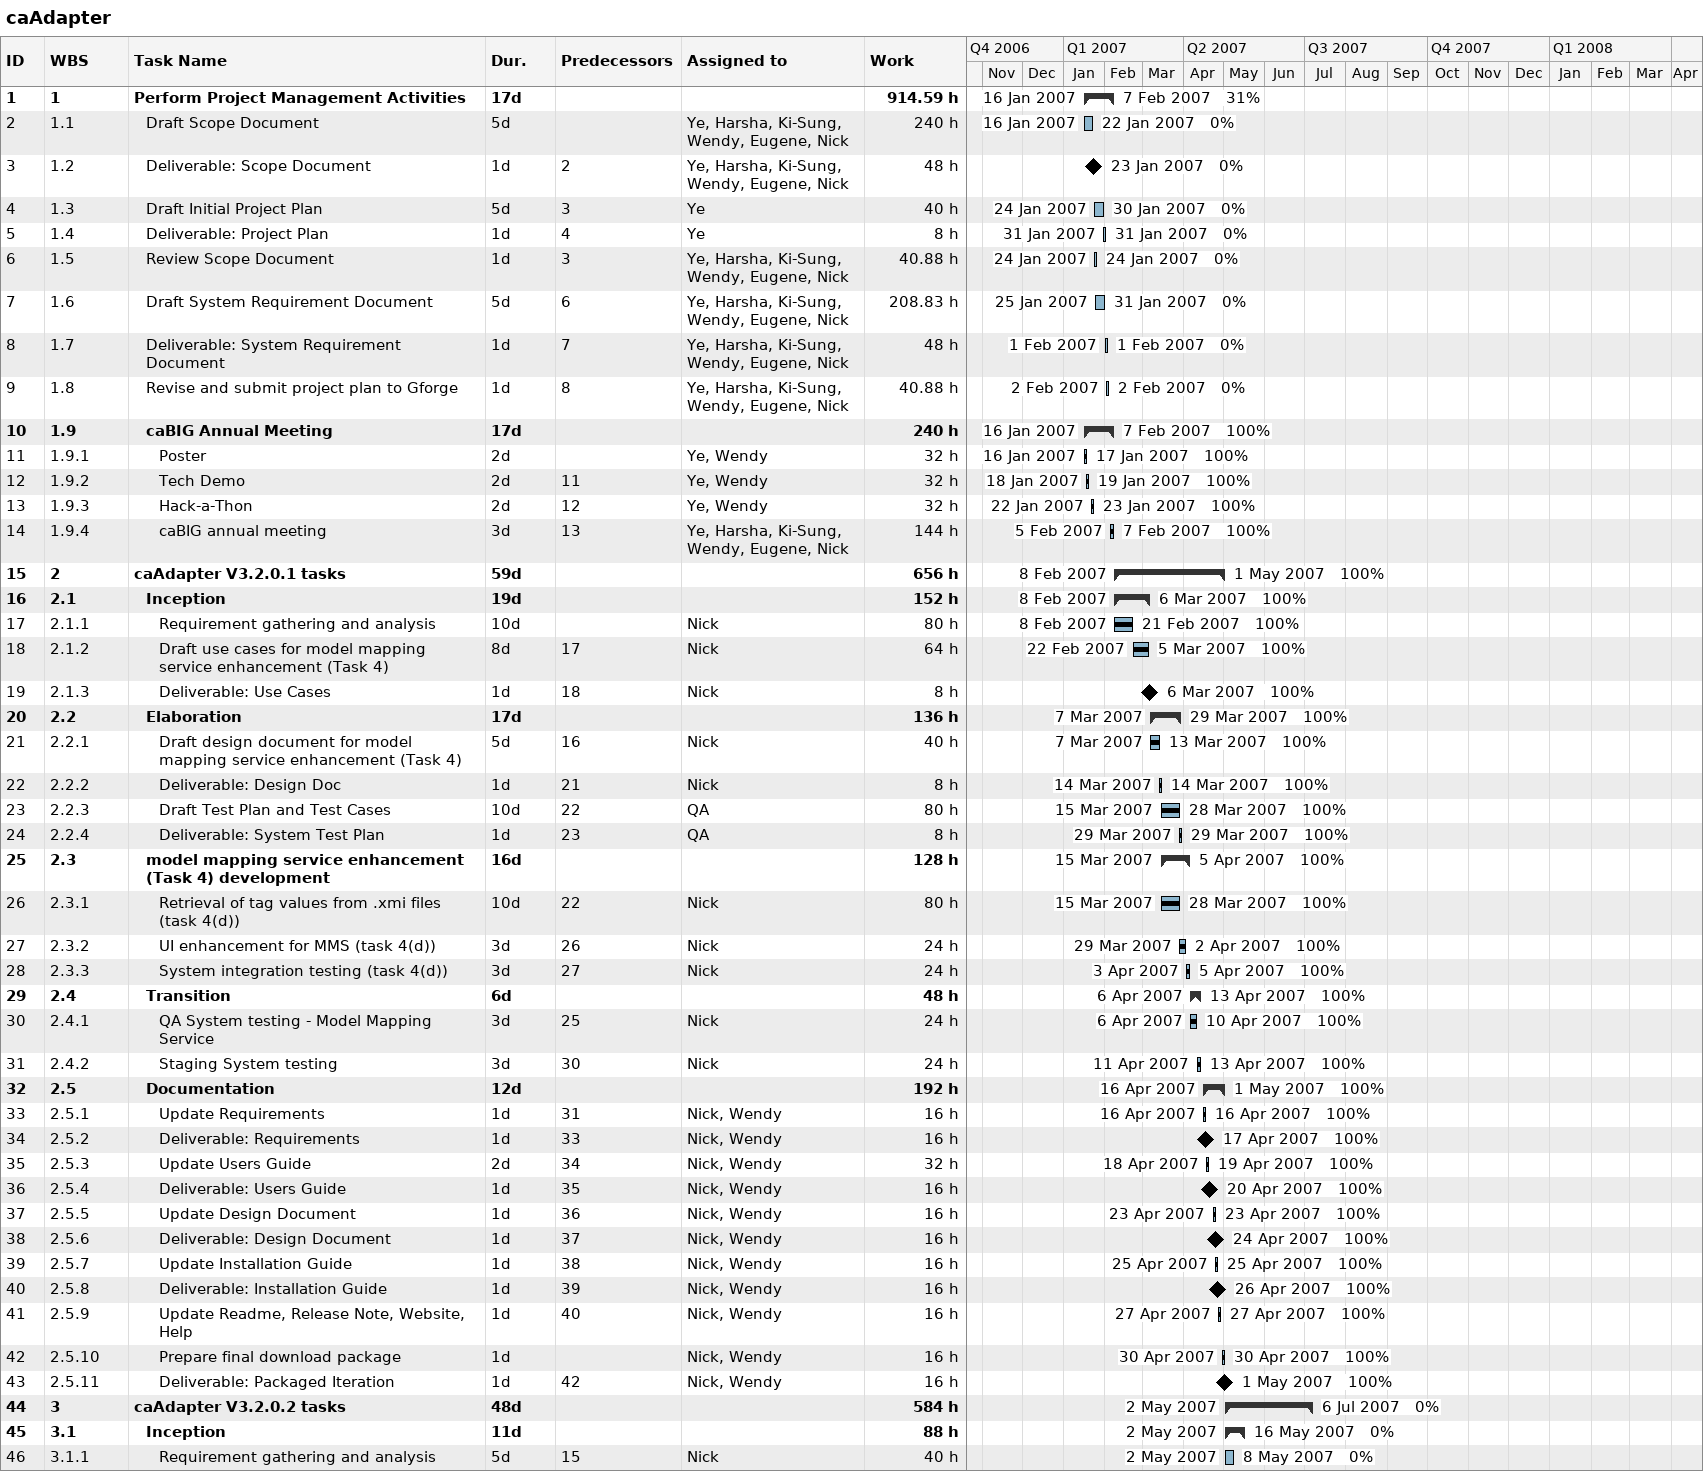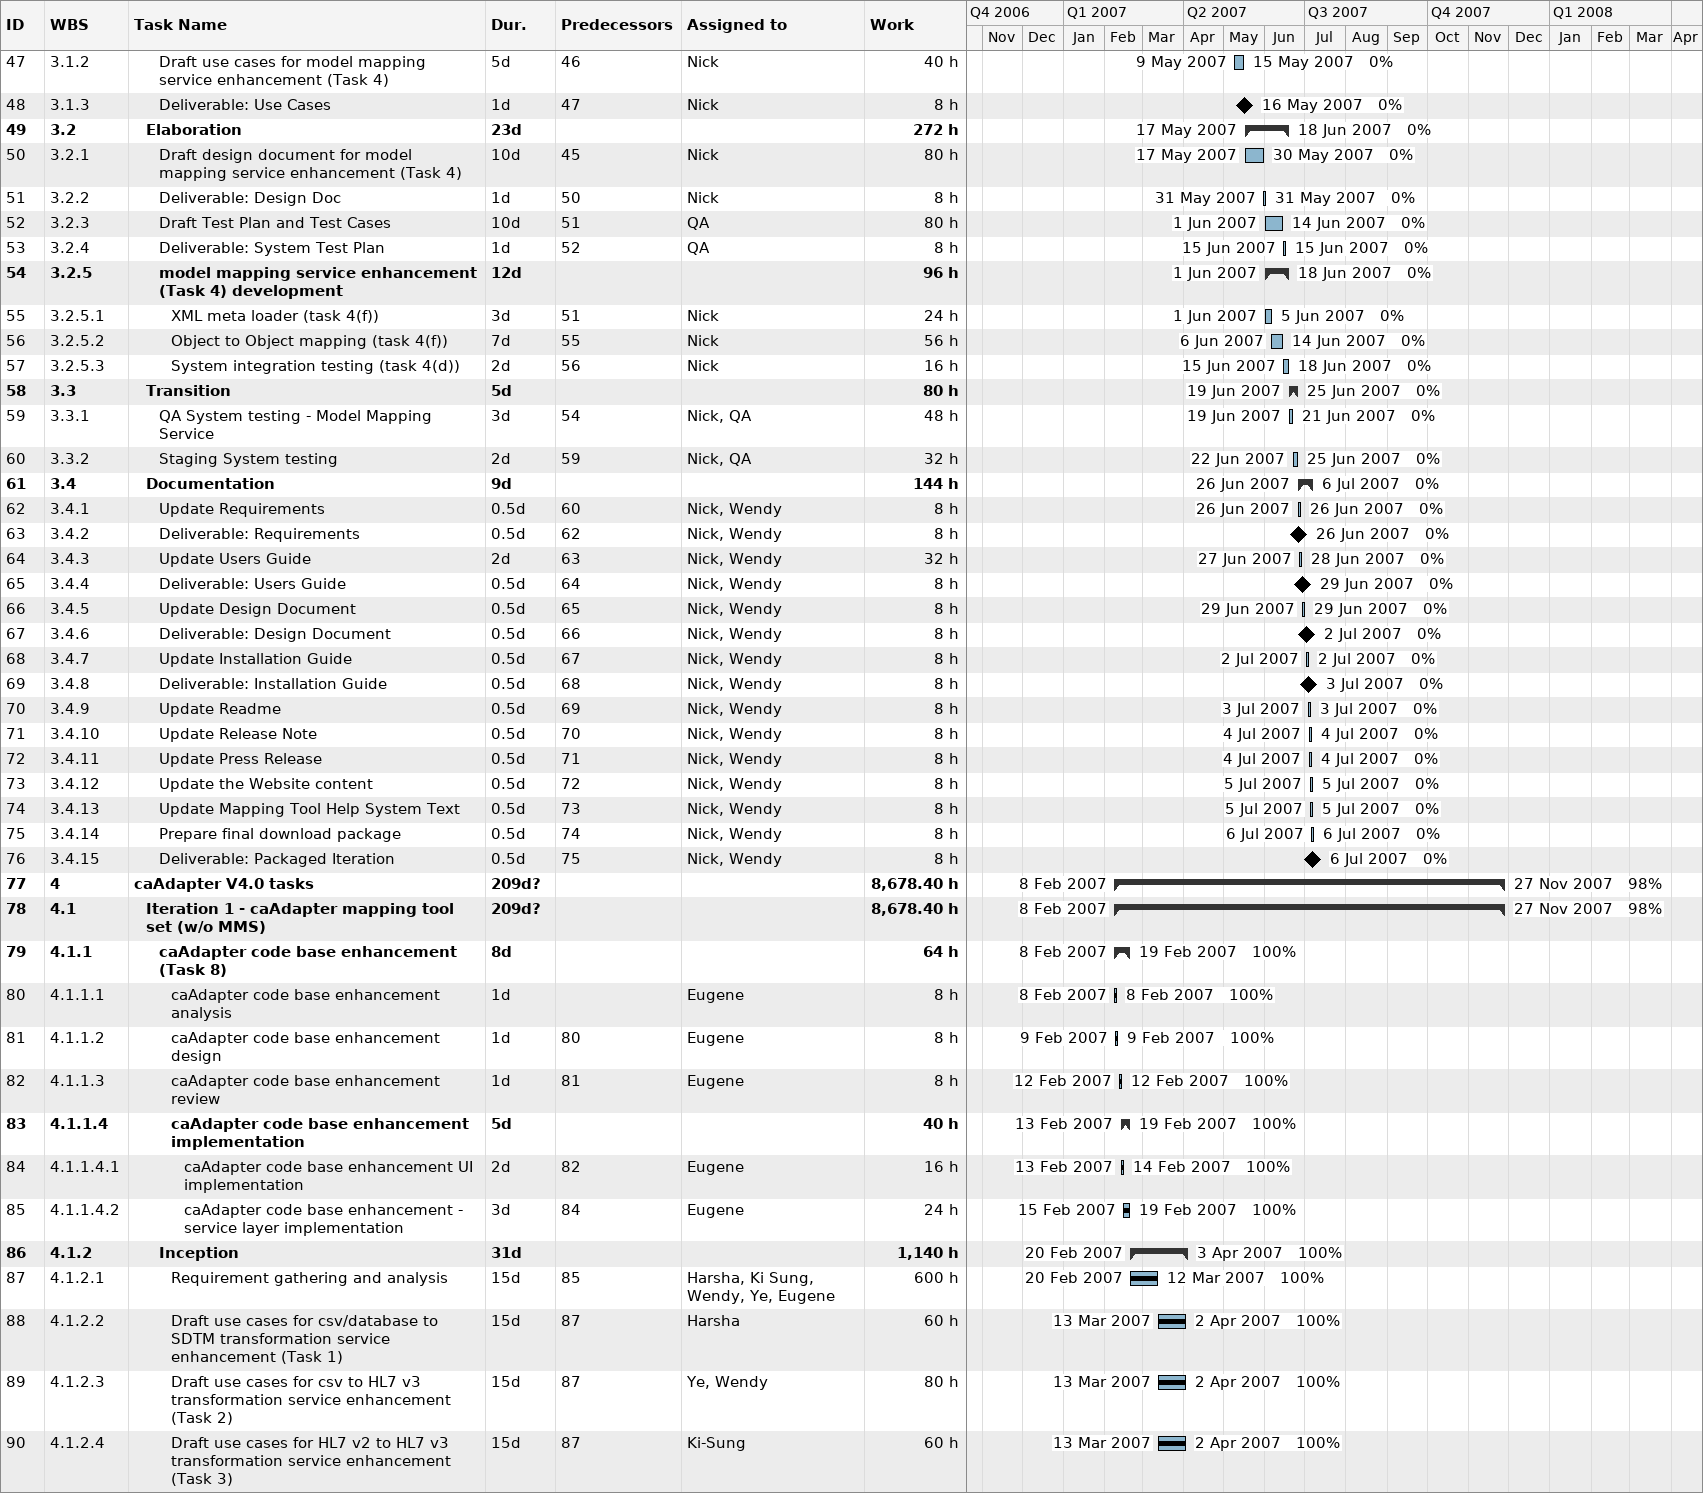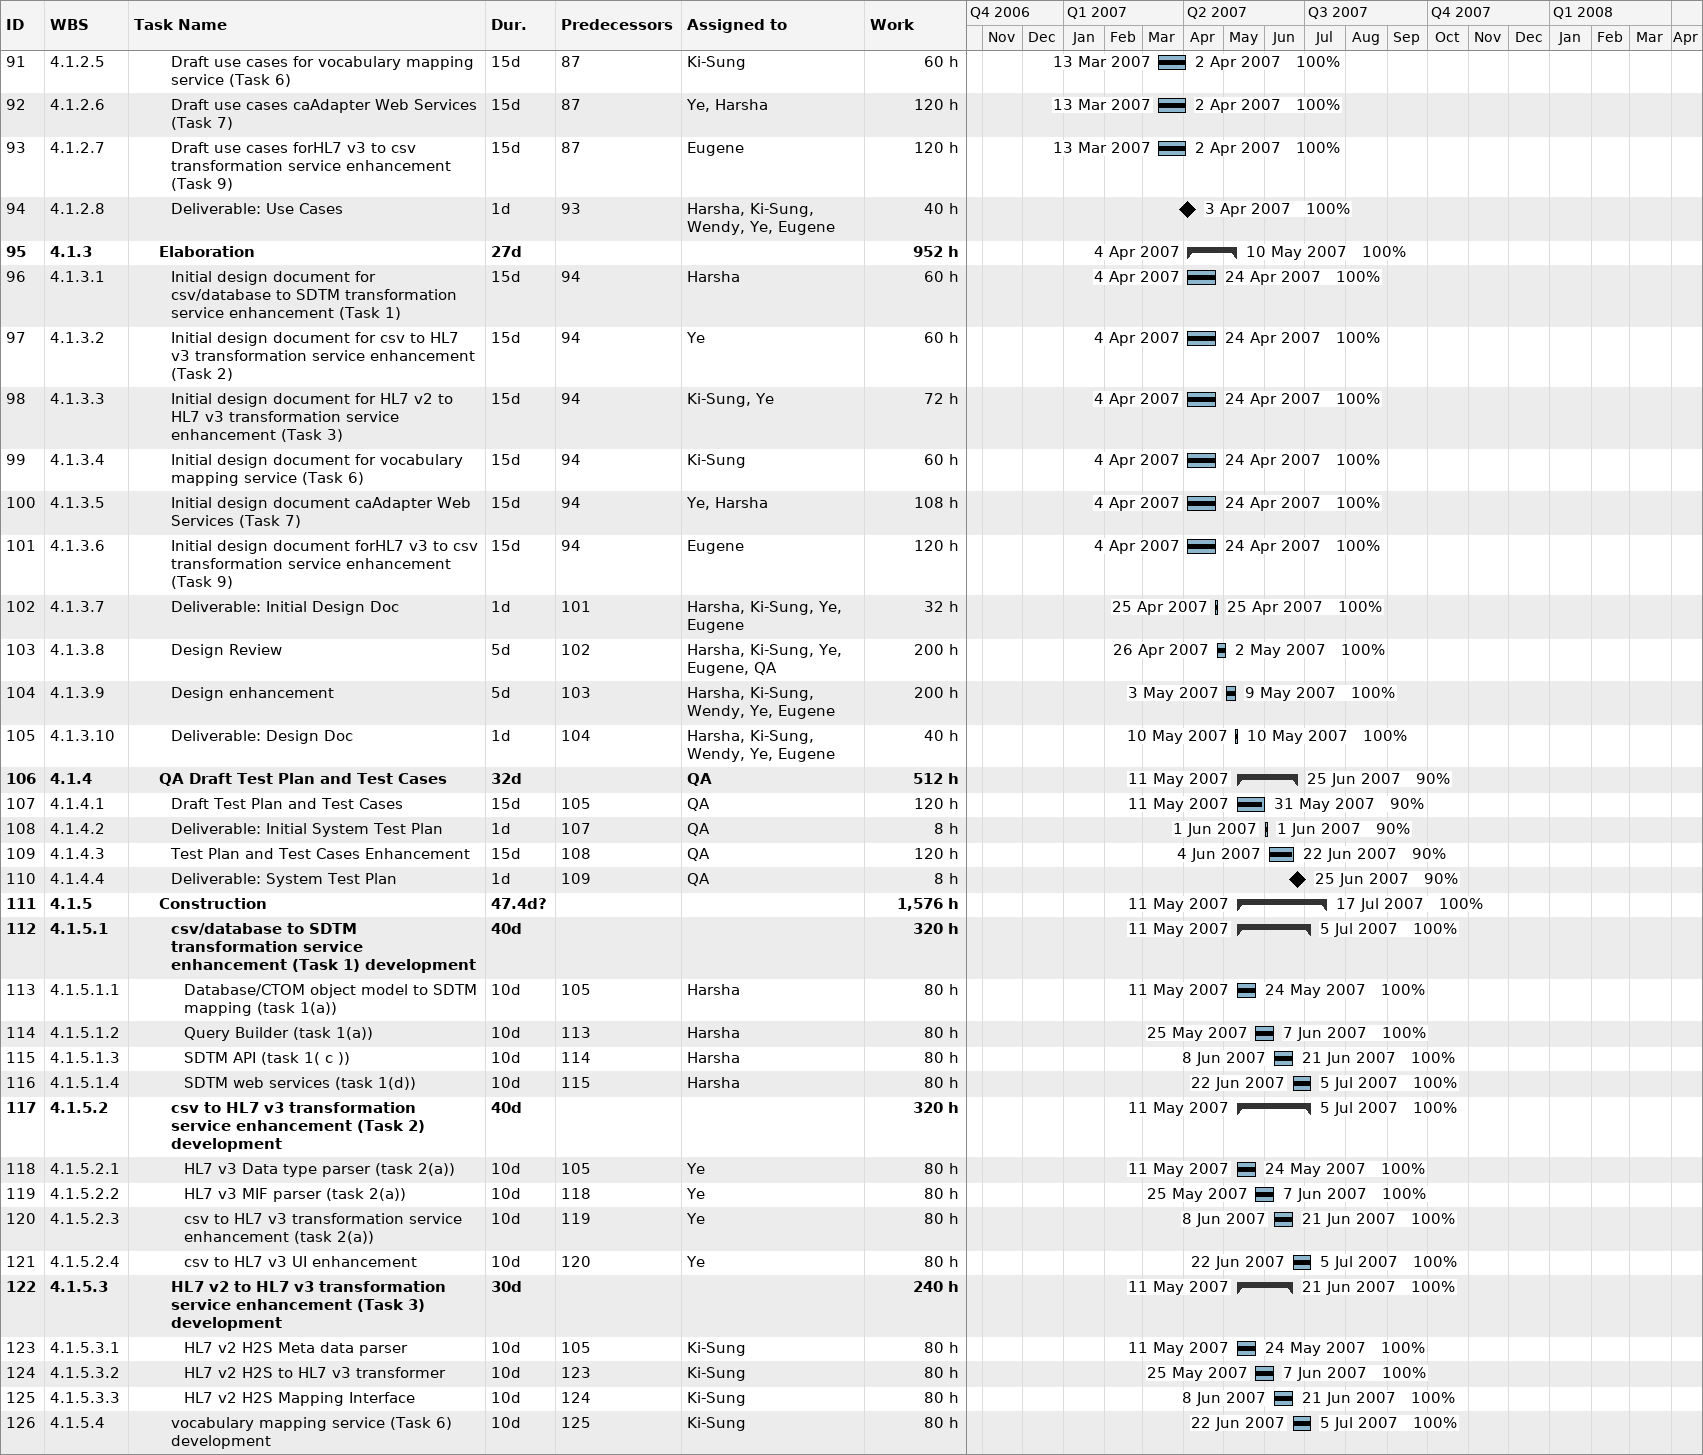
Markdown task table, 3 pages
caAdapter

| ID | WBS | Task | Duration | Start | Finish | Predecessors | Resources | % complete | Work (h) |
|---|---|---|---|---|---|---|---|---|---|
| 1 | 1 | **Perform Project Management Activities** | 17d | 2007-01-16 | 2007-02-07 |  |  | 31 | 914.59 |
| 2 | 1.1 | Draft Scope Document | 5d | 2007-01-16 | 2007-01-22 |  | Ye, Harsha, Ki-Sung, Wendy, Eugene, Nick | 0 | 240 |
| 3 | 1.2 | Deliverable: Scope Document | 1d | 2007-01-23 | 2007-01-23 | 2 | Ye, Harsha, Ki-Sung, Wendy, Eugene, Nick | 0 | 48 |
| 4 | 1.3 | Draft Initial Project Plan | 5d | 2007-01-24 | 2007-01-30 | 3 | Ye | 0 | 40 |
| 5 | 1.4 | Deliverable: Project Plan | 1d | 2007-01-31 | 2007-01-31 | 4 | Ye | 0 | 8 |
| 6 | 1.5 | Review Scope Document | 1d | 2007-01-24 | 2007-01-24 | 3 | Ye, Harsha, Ki-Sung, Wendy, Eugene, Nick | 0 | 40.88 |
| 7 | 1.6 | Draft System Requirement Document | 5d | 2007-01-25 | 2007-01-31 | 6 | Ye, Harsha, Ki-Sung, Wendy, Eugene, Nick | 0 | 208.83 |
| 8 | 1.7 | Deliverable: System Requirement Document | 1d | 2007-02-01 | 2007-02-01 | 7 | Ye, Harsha, Ki-Sung, Wendy, Eugene, Nick | 0 | 48 |
| 9 | 1.8 | Revise and submit project plan to Gforge | 1d | 2007-02-02 | 2007-02-02 | 8 | Ye, Harsha, Ki-Sung, Wendy, Eugene, Nick | 0 | 40.88 |
| 10 | 1.9 | **caBIG Annual Meeting** | 17d | 2007-01-16 | 2007-02-07 |  |  | 100 | 240 |
| 11 | 1.9.1 | Poster | 2d | 2007-01-16 | 2007-01-17 |  | Ye, Wendy | 100 | 32 |
| 12 | 1.9.2 | Tech Demo | 2d | 2007-01-18 | 2007-01-19 | 11 | Ye, Wendy | 100 | 32 |
| 13 | 1.9.3 | Hack-a-Thon | 2d | 2007-01-22 | 2007-01-23 | 12 | Ye, Wendy | 100 | 32 |
| 14 | 1.9.4 | caBIG annual meeting | 3d | 2007-02-05 | 2007-02-07 | 13 | Ye, Harsha, Ki-Sung, Wendy, Eugene, Nick | 100 | 144 |
| 15 | 2 | **caAdapter V3.2.0.1 tasks** | 59d | 2007-02-08 | 2007-05-01 |  |  | 100 | 656 |
| 16 | 2.1 | **Inception** | 19d | 2007-02-08 | 2007-03-06 |  |  | 100 | 152 |
| 17 | 2.1.1 | Requirement gathering and analysis | 10d | 2007-02-08 | 2007-02-21 |  | Nick | 100 | 80 |
| 18 | 2.1.2 | Draft use cases for model mapping service enhancement (Task 4) | 8d | 2007-02-22 | 2007-03-05 | 17 | Nick | 100 | 64 |
| 19 | 2.1.3 | Deliverable: Use Cases | 1d | 2007-03-06 | 2007-03-06 | 18 | Nick | 100 | 8 |
| 20 | 2.2 | **Elaboration** | 17d | 2007-03-07 | 2007-03-29 |  |  | 100 | 136 |
| 21 | 2.2.1 | Draft design document for model mapping service enhancement (Task 4) | 5d | 2007-03-07 | 2007-03-13 | 16 | Nick | 100 | 40 |
| 22 | 2.2.2 | Deliverable: Design Doc | 1d | 2007-03-14 | 2007-03-14 | 21 | Nick | 100 | 8 |
| 23 | 2.2.3 | Draft Test Plan and Test Cases | 10d | 2007-03-15 | 2007-03-28 | 22 | QA | 100 | 80 |
| 24 | 2.2.4 | Deliverable: System Test Plan | 1d | 2007-03-29 | 2007-03-29 | 23 | QA | 100 | 8 |
| 25 | 2.3 | **model mapping service enhancement (Task 4) development** | 16d | 2007-03-15 | 2007-04-05 |  |  | 100 | 128 |
| 26 | 2.3.1 | Retrieval of tag values from .xmi files (task 4(d)) | 10d | 2007-03-15 | 2007-03-28 | 22 | Nick | 100 | 80 |
| 27 | 2.3.2 | UI enhancement for MMS (task 4(d)) | 3d | 2007-03-29 | 2007-04-02 | 26 | Nick | 100 | 24 |
| 28 | 2.3.3 | System integration testing (task 4(d)) | 3d | 2007-04-03 | 2007-04-05 | 27 | Nick | 100 | 24 |
| 29 | 2.4 | **Transition** | 6d | 2007-04-06 | 2007-04-13 |  |  | 100 | 48 |
| 30 | 2.4.1 | QA System testing - Model Mapping Service | 3d | 2007-04-06 | 2007-04-10 | 25 | Nick | 100 | 24 |
| 31 | 2.4.2 | Staging System testing | 3d | 2007-04-11 | 2007-04-13 | 30 | Nick | 100 | 24 |
| 32 | 2.5 | **Documentation** | 12d | 2007-04-16 | 2007-05-01 |  |  | 100 | 192 |
| 33 | 2.5.1 | Update Requirements | 1d | 2007-04-16 | 2007-04-16 | 31 | Nick, Wendy | 100 | 16 |
| 34 | 2.5.2 | Deliverable: Requirements | 1d | 2007-04-17 | 2007-04-17 | 33 | Nick, Wendy | 100 | 16 |
| 35 | 2.5.3 | Update Users Guide | 2d | 2007-04-18 | 2007-04-19 | 34 | Nick, Wendy | 100 | 32 |
| 36 | 2.5.4 | Deliverable: Users Guide | 1d | 2007-04-20 | 2007-04-20 | 35 | Nick, Wendy | 100 | 16 |
| 37 | 2.5.5 | Update Design Document | 1d | 2007-04-23 | 2007-04-23 | 36 | Nick, Wendy | 100 | 16 |
| 38 | 2.5.6 | Deliverable: Design Document | 1d | 2007-04-24 | 2007-04-24 | 37 | Nick, Wendy | 100 | 16 |
| 39 | 2.5.7 | Update Installation Guide | 1d | 2007-04-25 | 2007-04-25 | 38 | Nick, Wendy | 100 | 16 |
| 40 | 2.5.8 | Deliverable: Installation Guide | 1d | 2007-04-26 | 2007-04-26 | 39 | Nick, Wendy | 100 | 16 |
| 41 | 2.5.9 | Update Readme, Release Note, Website, Help | 1d | 2007-04-27 | 2007-04-27 | 40 | Nick, Wendy | 100 | 16 |
| 42 | 2.5.10 | Prepare final download package | 1d | 2007-04-30 | 2007-04-30 |  | Nick, Wendy | 100 | 16 |
| 43 | 2.5.11 | Deliverable: Packaged Iteration | 1d | 2007-05-01 | 2007-05-01 | 42 | Nick, Wendy | 100 | 16 |
| 44 | 3 | **caAdapter V3.2.0.2 tasks** | 48d | 2007-05-02 | 2007-07-06 |  |  | 0 | 584 |
| 45 | 3.1 | **Inception** | 11d | 2007-05-02 | 2007-05-16 |  |  | 0 | 88 |
| 46 | 3.1.1 | Requirement gathering and analysis | 5d | 2007-05-02 | 2007-05-08 | 15 | Nick | 0 | 40 |
| 47 | 3.1.2 | Draft use cases for model mapping service enhancement (Task 4) | 5d | 2007-05-09 | 2007-05-15 | 46 | Nick | 0 | 40 |
| 48 | 3.1.3 | Deliverable: Use Cases | 1d | 2007-05-16 | 2007-05-16 | 47 | Nick | 0 | 8 |
| 49 | 3.2 | **Elaboration** | 23d | 2007-05-17 | 2007-06-18 |  |  | 0 | 272 |
| 50 | 3.2.1 | Draft design document for model mapping service enhancement (Task 4) | 10d | 2007-05-17 | 2007-05-30 | 45 | Nick | 0 | 80 |
| 51 | 3.2.2 | Deliverable: Design Doc | 1d | 2007-05-31 | 2007-05-31 | 50 | Nick | 0 | 8 |
| 52 | 3.2.3 | Draft Test Plan and Test Cases | 10d | 2007-06-01 | 2007-06-14 | 51 | QA | 0 | 80 |
| 53 | 3.2.4 | Deliverable: System Test Plan | 1d | 2007-06-15 | 2007-06-15 | 52 | QA | 0 | 8 |
| 54 | 3.2.5 | **model mapping service enhancement (Task 4) development** | 12d | 2007-06-01 | 2007-06-18 |  |  | 0 | 96 |
| 55 | 3.2.5.1 | XML meta loader (task 4(f)) | 3d | 2007-06-01 | 2007-06-05 | 51 | Nick | 0 | 24 |
| 56 | 3.2.5.2 | Object to Object mapping (task 4(f)) | 7d | 2007-06-06 | 2007-06-14 | 55 | Nick | 0 | 56 |
| 57 | 3.2.5.3 | System integration testing (task 4(d)) | 2d | 2007-06-15 | 2007-06-18 | 56 | Nick | 0 | 16 |
| 58 | 3.3 | **Transition** | 5d | 2007-06-19 | 2007-06-25 |  |  | 0 | 80 |
| 59 | 3.3.1 | QA System testing - Model Mapping Service | 3d | 2007-06-19 | 2007-06-21 | 54 | Nick, QA | 0 | 48 |
| 60 | 3.3.2 | Staging System testing | 2d | 2007-06-22 | 2007-06-25 | 59 | Nick, QA | 0 | 32 |
| 61 | 3.4 | **Documentation** | 9d | 2007-06-26 | 2007-07-06 |  |  | 0 | 144 |
| 62 | 3.4.1 | Update Requirements | 0.5d | 2007-06-26 | 2007-06-26 | 60 | Nick, Wendy | 0 | 8 |
| 63 | 3.4.2 | Deliverable: Requirements | 0.5d | 2007-06-26 | 2007-06-26 | 62 | Nick, Wendy | 0 | 8 |
| 64 | 3.4.3 | Update Users Guide | 2d | 2007-06-27 | 2007-06-28 | 63 | Nick, Wendy | 0 | 32 |
| 65 | 3.4.4 | Deliverable: Users Guide | 0.5d | 2007-06-29 | 2007-06-29 | 64 | Nick, Wendy | 0 | 8 |
| 66 | 3.4.5 | Update Design Document | 0.5d | 2007-06-29 | 2007-06-29 | 65 | Nick, Wendy | 0 | 8 |
| 67 | 3.4.6 | Deliverable: Design Document | 0.5d | 2007-07-02 | 2007-07-02 | 66 | Nick, Wendy | 0 | 8 |
| 68 | 3.4.7 | Update Installation Guide | 0.5d | 2007-07-02 | 2007-07-02 | 67 | Nick, Wendy | 0 | 8 |
| 69 | 3.4.8 | Deliverable: Installation Guide | 0.5d | 2007-07-03 | 2007-07-03 | 68 | Nick, Wendy | 0 | 8 |
| 70 | 3.4.9 | Update Readme | 0.5d | 2007-07-03 | 2007-07-03 | 69 | Nick, Wendy | 0 | 8 |
| 71 | 3.4.10 | Update Release Note | 0.5d | 2007-07-04 | 2007-07-04 | 70 | Nick, Wendy | 0 | 8 |
| 72 | 3.4.11 | Update Press Release | 0.5d | 2007-07-04 | 2007-07-04 | 71 | Nick, Wendy | 0 | 8 |
| 73 | 3.4.12 | Update the Website content | 0.5d | 2007-07-05 | 2007-07-05 | 72 | Nick, Wendy | 0 | 8 |
| 74 | 3.4.13 | Update Mapping Tool Help System Text | 0.5d | 2007-07-05 | 2007-07-05 | 73 | Nick, Wendy | 0 | 8 |
| 75 | 3.4.14 | Prepare final download package | 0.5d | 2007-07-06 | 2007-07-06 | 74 | Nick, Wendy | 0 | 8 |
| 76 | 3.4.15 | Deliverable: Packaged Iteration | 0.5d | 2007-07-06 | 2007-07-06 | 75 | Nick, Wendy | 0 | 8 |
| 77 | 4 | **caAdapter V4.0 tasks** | 209d? | 2007-02-08 | 2007-11-27 |  |  | 98 | 8678.40 |
| 78 | 4.1 | **Iteration 1 - caAdapter mapping tool set (w/o MMS)** | 209d? | 2007-02-08 | 2007-11-27 |  |  | 98 | 8678.40 |
| 79 | 4.1.1 | **caAdapter code base enhancement (Task 8)** | 8d | 2007-02-08 | 2007-02-19 |  |  | 100 | 64 |
| 80 | 4.1.1.1 | caAdapter code base enhancement analysis | 1d | 2007-02-08 | 2007-02-08 |  | Eugene | 100 | 8 |
| 81 | 4.1.1.2 | caAdapter code base enhancement design | 1d | 2007-02-09 | 2007-02-09 | 80 | Eugene | 100 | 8 |
| 82 | 4.1.1.3 | caAdapter code base enhancement review | 1d | 2007-02-12 | 2007-02-12 | 81 | Eugene | 100 | 8 |
| 83 | 4.1.1.4 | **caAdapter code base enhancement implementation** | 5d | 2007-02-13 | 2007-02-19 |  |  | 100 | 40 |
| 84 | 4.1.1.4.1 | caAdapter code base enhancement UI implementation | 2d | 2007-02-13 | 2007-02-14 | 82 | Eugene | 100 | 16 |
| 85 | 4.1.1.4.2 | caAdapter code base enhancement - service layer implementation | 3d | 2007-02-15 | 2007-02-19 | 84 | Eugene | 100 | 24 |
| 86 | 4.1.2 | **Inception** | 31d | 2007-02-20 | 2007-04-03 |  |  | 100 | 1140 |
| 87 | 4.1.2.1 | Requirement gathering and analysis | 15d | 2007-02-20 | 2007-03-12 | 85 | Harsha, Ki Sung, Wendy, Ye, Eugene | 100 | 600 |
| 88 | 4.1.2.2 | Draft use cases for csv/database to SDTM transformation service enhancement (Task 1) | 15d | 2007-03-13 | 2007-04-02 | 87 | Harsha | 100 | 60 |
| 89 | 4.1.2.3 | Draft use cases for csv to HL7 v3 transformation service enhancement (Task 2) | 15d | 2007-03-13 | 2007-04-02 | 87 | Ye, Wendy | 100 | 80 |
| 90 | 4.1.2.4 | Draft use cases for HL7 v2 to HL7 v3 transformation service enhancement (Task 3) | 15d | 2007-03-13 | 2007-04-02 | 87 | Ki-Sung | 100 | 60 |
| 91 | 4.1.2.5 | Draft use cases for vocabulary mapping service (Task 6) | 15d | 2007-03-13 | 2007-04-02 | 87 | Ki-Sung | 100 | 60 |
| 92 | 4.1.2.6 | Draft use cases caAdapter Web Services (Task 7) | 15d | 2007-03-13 | 2007-04-02 | 87 | Ye, Harsha | 100 | 120 |
| 93 | 4.1.2.7 | Draft use cases forHL7 v3 to csv transformation service enhancement (Task 9) | 15d | 2007-03-13 | 2007-04-02 | 87 | Eugene | 100 | 120 |
| 94 | 4.1.2.8 | Deliverable: Use Cases | 1d | 2007-04-03 | 2007-04-03 | 93 | Harsha, Ki-Sung, Wendy, Ye, Eugene | 100 | 40 |
| 95 | 4.1.3 | **Elaboration** | 27d | 2007-04-04 | 2007-05-10 |  |  | 100 | 952 |
| 96 | 4.1.3.1 | Initial design document for csv/database to SDTM transformation service enhancement (Task 1) | 15d | 2007-04-04 | 2007-04-24 | 94 | Harsha | 100 | 60 |
| 97 | 4.1.3.2 | Initial design document for csv to HL7 v3 transformation service enhancement (Task 2) | 15d | 2007-04-04 | 2007-04-24 | 94 | Ye | 100 | 60 |
| 98 | 4.1.3.3 | Initial design document for HL7 v2 to HL7 v3 transformation service enhancement (Task 3) | 15d | 2007-04-04 | 2007-04-24 | 94 | Ki-Sung, Ye | 100 | 72 |
| 99 | 4.1.3.4 | Initial design document for vocabulary mapping service (Task 6) | 15d | 2007-04-04 | 2007-04-24 | 94 | Ki-Sung | 100 | 60 |
| 100 | 4.1.3.5 | Initial design document caAdapter Web Services (Task 7) | 15d | 2007-04-04 | 2007-04-24 | 94 | Ye, Harsha | 100 | 108 |
| 101 | 4.1.3.6 | Initial design document forHL7 v3 to csv transformation service enhancement (Task 9) | 15d | 2007-04-04 | 2007-04-24 | 94 | Eugene | 100 | 120 |
| 102 | 4.1.3.7 | Deliverable: Initial Design Doc | 1d | 2007-04-25 | 2007-04-25 | 101 | Harsha, Ki-Sung, Ye, Eugene | 100 | 32 |
| 103 | 4.1.3.8 | Design Review | 5d | 2007-04-26 | 2007-05-02 | 102 | Harsha, Ki-Sung, Ye, Eugene, QA | 100 | 200 |
| 104 | 4.1.3.9 | Design enhancement | 5d | 2007-05-03 | 2007-05-09 | 103 | Harsha, Ki-Sung, Wendy, Ye, Eugene | 100 | 200 |
| 105 | 4.1.3.10 | Deliverable: Design Doc | 1d | 2007-05-10 | 2007-05-10 | 104 | Harsha, Ki-Sung, Wendy, Ye, Eugene | 100 | 40 |
| 106 | 4.1.4 | **QA Draft Test Plan and Test Cases** | 32d | 2007-05-11 | 2007-06-25 |  | QA | 90 | 512 |
| 107 | 4.1.4.1 | Draft Test Plan and Test Cases | 15d | 2007-05-11 | 2007-05-31 | 105 | QA | 90 | 120 |
| 108 | 4.1.4.2 | Deliverable: Initial System Test Plan | 1d | 2007-06-01 | 2007-06-01 | 107 | QA | 90 | 8 |
| 109 | 4.1.4.3 | Test Plan and Test Cases Enhancement | 15d | 2007-06-04 | 2007-06-22 | 108 | QA | 90 | 120 |
| 110 | 4.1.4.4 | Deliverable: System Test Plan | 1d | 2007-06-25 | 2007-06-25 | 109 | QA | 90 | 8 |
| 111 | 4.1.5 | **Construction** | 47.4d? | 2007-05-11 | 2007-07-17 |  |  | 100 | 1576 |
| 112 | 4.1.5.1 | **csv/database to SDTM transformation service enhancement (Task 1) development** | 40d | 2007-05-11 | 2007-07-05 |  |  | 100 | 320 |
| 113 | 4.1.5.1.1 | Database/CTOM object model to SDTM mapping (task 1(a)) | 10d | 2007-05-11 | 2007-05-24 | 105 | Harsha | 100 | 80 |
| 114 | 4.1.5.1.2 | Query Builder (task 1(a)) | 10d | 2007-05-25 | 2007-06-07 | 113 | Harsha | 100 | 80 |
| 115 | 4.1.5.1.3 | SDTM API (task 1( c )) | 10d | 2007-06-08 | 2007-06-21 | 114 | Harsha | 100 | 80 |
| 116 | 4.1.5.1.4 | SDTM web services (task 1(d)) | 10d | 2007-06-22 | 2007-07-05 | 115 | Harsha | 100 | 80 |
| 117 | 4.1.5.2 | **csv to HL7 v3 transformation service enhancement (Task 2) development** | 40d | 2007-05-11 | 2007-07-05 |  |  | 100 | 320 |
| 118 | 4.1.5.2.1 | HL7 v3 Data type parser (task 2(a)) | 10d | 2007-05-11 | 2007-05-24 | 105 | Ye | 100 | 80 |
| 119 | 4.1.5.2.2 | HL7 v3 MIF parser (task 2(a)) | 10d | 2007-05-25 | 2007-06-07 | 118 | Ye | 100 | 80 |
| 120 | 4.1.5.2.3 | csv to HL7 v3 transformation service enhancement (task 2(a)) | 10d | 2007-06-08 | 2007-06-21 | 119 | Ye | 100 | 80 |
| 121 | 4.1.5.2.4 | csv to HL7 v3 UI enhancement | 10d | 2007-06-22 | 2007-07-05 | 120 | Ye | 100 | 80 |
| 122 | 4.1.5.3 | **HL7 v2 to HL7 v3 transformation service enhancement (Task 3) development** | 30d | 2007-05-11 | 2007-06-21 |  |  | 100 | 240 |
| 123 | 4.1.5.3.1 | HL7 v2 H2S Meta data parser | 10d | 2007-05-11 | 2007-05-24 | 105 | Ki-Sung | 100 | 80 |
| 124 | 4.1.5.3.2 | HL7 v2 H2S to HL7 v3 transformer | 10d | 2007-05-25 | 2007-06-07 | 123 | Ki-Sung | 100 | 80 |
| 125 | 4.1.5.3.3 | HL7 v2 H2S Mapping Interface | 10d | 2007-06-08 | 2007-06-21 | 124 | Ki-Sung | 100 | 80 |
| 126 | 4.1.5.4 | vocabulary mapping service (Task 6) development | 10d | 2007-06-22 | 2007-07-05 | 125 | Ki-Sung | 100 | 80 |
